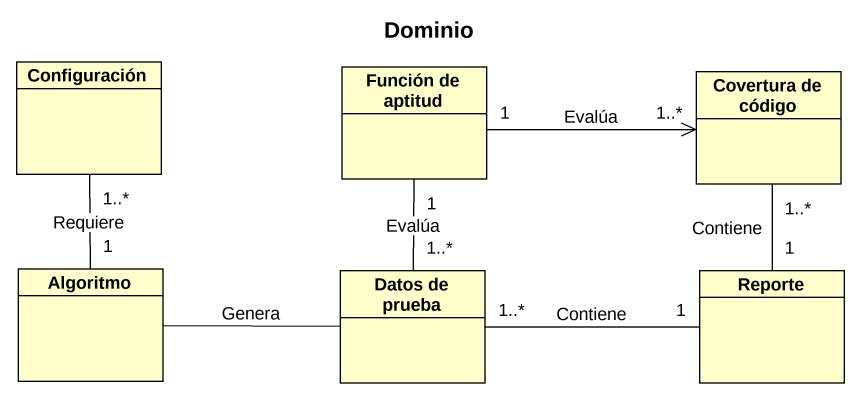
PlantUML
@startuml
title Dominio
hide circle
hide empty members
class Configuración
class "Función de aptitud" as Función_de_aptitud
class "Covertura de código" as Covertura_de_código
class Algoritmo
class "Datos de prueba" as Datos_de_prueba
class Reporte
Configuración "1..*" -- "1" Algoritmo : Requiere
Función_de_aptitud "1" -right-> "1..*" Covertura_de_código : Evalúa
Función_de_aptitud "1" -- "1..*" Datos_de_prueba : Evalúa
Covertura_de_código "1..*" -- "1" Reporte : Contiene
Datos_de_prueba -left- Algoritmo : Genera
Datos_de_prueba "1..*" -right- "1" Reporte : Contiene
@enduml
